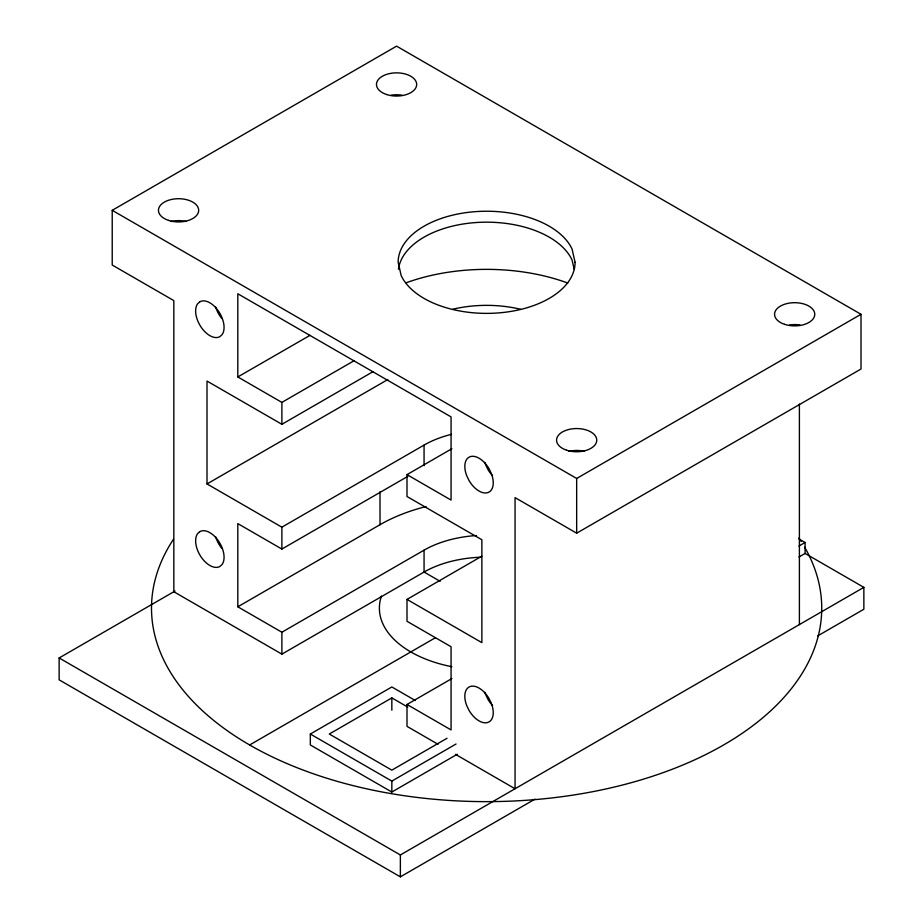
<?xml version="1.0" encoding="UTF-8"?>
<svg xmlns="http://www.w3.org/2000/svg" width="923" height="923" viewBox="0 0 923 923"><rect width="100%" height="100%" fill="white"/><g stroke="black" fill="none" stroke-linecap="round" stroke-linejoin="round"><path stroke-width="1.38" d="M480.86 557.192A88.47 51.077 0 0 0 424.061 572.041L281.884 654.13L173.836 591.747L173.836 300.61L112.225 265.039L112.225 210.317L396.578 46.15L861.009 314.293L861.009 369.015L576.667 533.182L515.057 497.612L515.057 788.75L455.443 754.322M438.044 744.284L406.997 726.366L406.997 704.468L451.07 729.92L451.07 646.735L406.997 621.294L406.997 599.408L481.875 642.639L481.875 539.747L406.997 496.516L406.997 474.63L451.07 500.081L451.07 416.896L237.811 293.768L237.811 376.953L310.059 335.314M237.811 376.953L281.884 402.393L354.224 360.639M451.416 434.341A88.47 51.077 0 0 0 424.061 445.082L281.884 527.171L207.006 483.94L207.006 381.061L281.884 424.292L372.927 371.727M207.006 483.94L387.845 379.526M534.925 799.156L400.363 876.85L59.141 679.847L59.141 657.961L175.012 591.055M406.997 474.63L451.901 448.716M476.51 535.525A88.47 51.077 0 0 0 424.061 550.154L281.884 632.232L237.811 606.792L237.811 523.606L281.884 549.058L407.851 476.337M237.811 606.792L381.418 523.895A150.795 87.062 0 0 1 426.091 506.531M112.225 210.317L576.667 478.46L861.009 314.293M406.997 599.408L481.829 556.2M249.66 744.965L435.483 637.678M457.289 754.241L391.837 792.026L310.324 744.965L310.324 734.027L391.837 686.966L415.304 700.511M407.781 707.11L391.837 697.903L329.28 734.027L391.837 770.14L447.032 738.273M406.997 704.468L451.901 678.555M310.324 734.027L391.837 781.089L456.054 744.007M798.914 546.058L805.087 542.493L805.087 553.442L863.859 587.363L863.859 609.249L817.755 635.866M798.914 557.007L805.087 553.442M59.141 657.961L400.363 854.963L863.859 587.363M798.914 538.928L805.087 542.493M440.167 581.34L424.061 572.041L424.061 550.154M574.152 269.158L572.075 260.032A88.47 51.077 0 0 0 478.506 222.385A88.47 51.077 0 0 0 398.424 269.251M380.011 491.74L380.022 524.726M799.399 404.066L799.399 624.571M576.667 478.46L576.667 533.182M424.061 445.082L424.061 465.607M400.363 854.963L400.363 876.85M391.837 697.903L391.837 710.214M391.837 781.089L391.837 792.026M281.884 402.393L281.884 424.292M281.884 527.171L281.884 549.058M281.884 632.232L281.884 654.13M451.832 666.718A107.241 61.91 0 0 1 381.453 596.062M804.671 547.212A335.107 193.472 0 0 1 479.245 801.591A335.107 193.472 0 0 1 173.512 539.205M798.96 538.074A335.107 193.472 0 0 1 801.199 541.478M221.693 548.227A20.11 11.607 60 0 1 215.67 536.817M492.547 705.553A20.11 11.607 60 0 1 487.944 699.334L485.683 694.627A20.11 11.607 60 0 1 484.852 692.227M406.178 282.784A150.795 87.062 0 0 1 567.783 283.049M452.766 309.24A88.47 51.077 0 0 1 520.468 309.24M221.693 318.389A20.11 11.607 60 0 1 215.67 306.978M170.87 221.485A20.11 11.607 0 0 1 186.261 221.485M391.364 95.138A20.11 11.607 0 0 1 401.782 95.138M568.972 451.324A20.11 11.607 0 0 1 584.351 451.324M789.465 324.965A20.11 11.607 0 0 1 799.872 324.965M492.547 475.714A20.11 11.607 60 0 1 487.944 469.495L485.683 464.788A20.11 11.607 60 0 1 484.852 462.388M199.795 301.809L197.534 303.898A20.11 11.607 60 0 0 201.191 327.25A20.11 11.607 60 0 0 219.905 336.63L222.166 334.541A20.11 11.607 60 0 0 218.509 311.189A20.11 11.607 60 0 0 199.795 301.809M199.795 531.648L197.534 533.736A20.11 11.607 60 0 0 201.191 557.088A20.11 11.607 60 0 0 219.905 566.468L222.166 564.38A20.11 11.607 60 0 0 218.509 541.028A20.11 11.607 60 0 0 199.795 531.648M491.348 473.534L489.086 468.826A20.11 11.607 60 0 0 470.384 456.608A20.11 11.607 60 0 0 466.726 475.726L468.976 480.433A20.11 11.607 60 0 0 487.69 492.651A20.11 11.607 60 0 0 491.348 473.534M491.348 703.372L489.086 698.665A20.11 11.607 60 0 0 470.384 686.447A20.11 11.607 60 0 0 466.726 705.576L468.976 710.272A20.11 11.607 60 0 0 487.69 722.49A20.11 11.607 60 0 0 491.348 703.372M575.087 262.305L572.075 249.083A88.47 51.077 0 0 0 475.068 211.667A88.47 51.077 0 0 0 398.148 262.305L401.159 275.527A88.47 51.077 0 0 0 498.166 312.943A88.47 51.077 0 0 0 575.087 262.305M168.517 220.378A20.11 11.607 0 0 0 198.676 210.317A20.11 11.607 0 0 0 168.517 200.268A20.11 11.607 0 0 0 168.517 220.378M386.518 94.504A20.11 11.607 0 0 0 416.677 84.455A20.11 11.607 0 0 0 386.518 74.405A20.11 11.607 0 0 0 386.518 94.504M784.608 324.342A20.11 11.607 0 0 0 814.767 314.293A20.11 11.607 0 0 0 784.608 304.244A20.11 11.607 0 0 0 784.608 324.342M566.607 450.205A20.11 11.607 0 0 0 596.766 440.156A20.11 11.607 0 0 0 566.607 430.106A20.11 11.607 0 0 0 566.607 450.205"/></g></svg>
